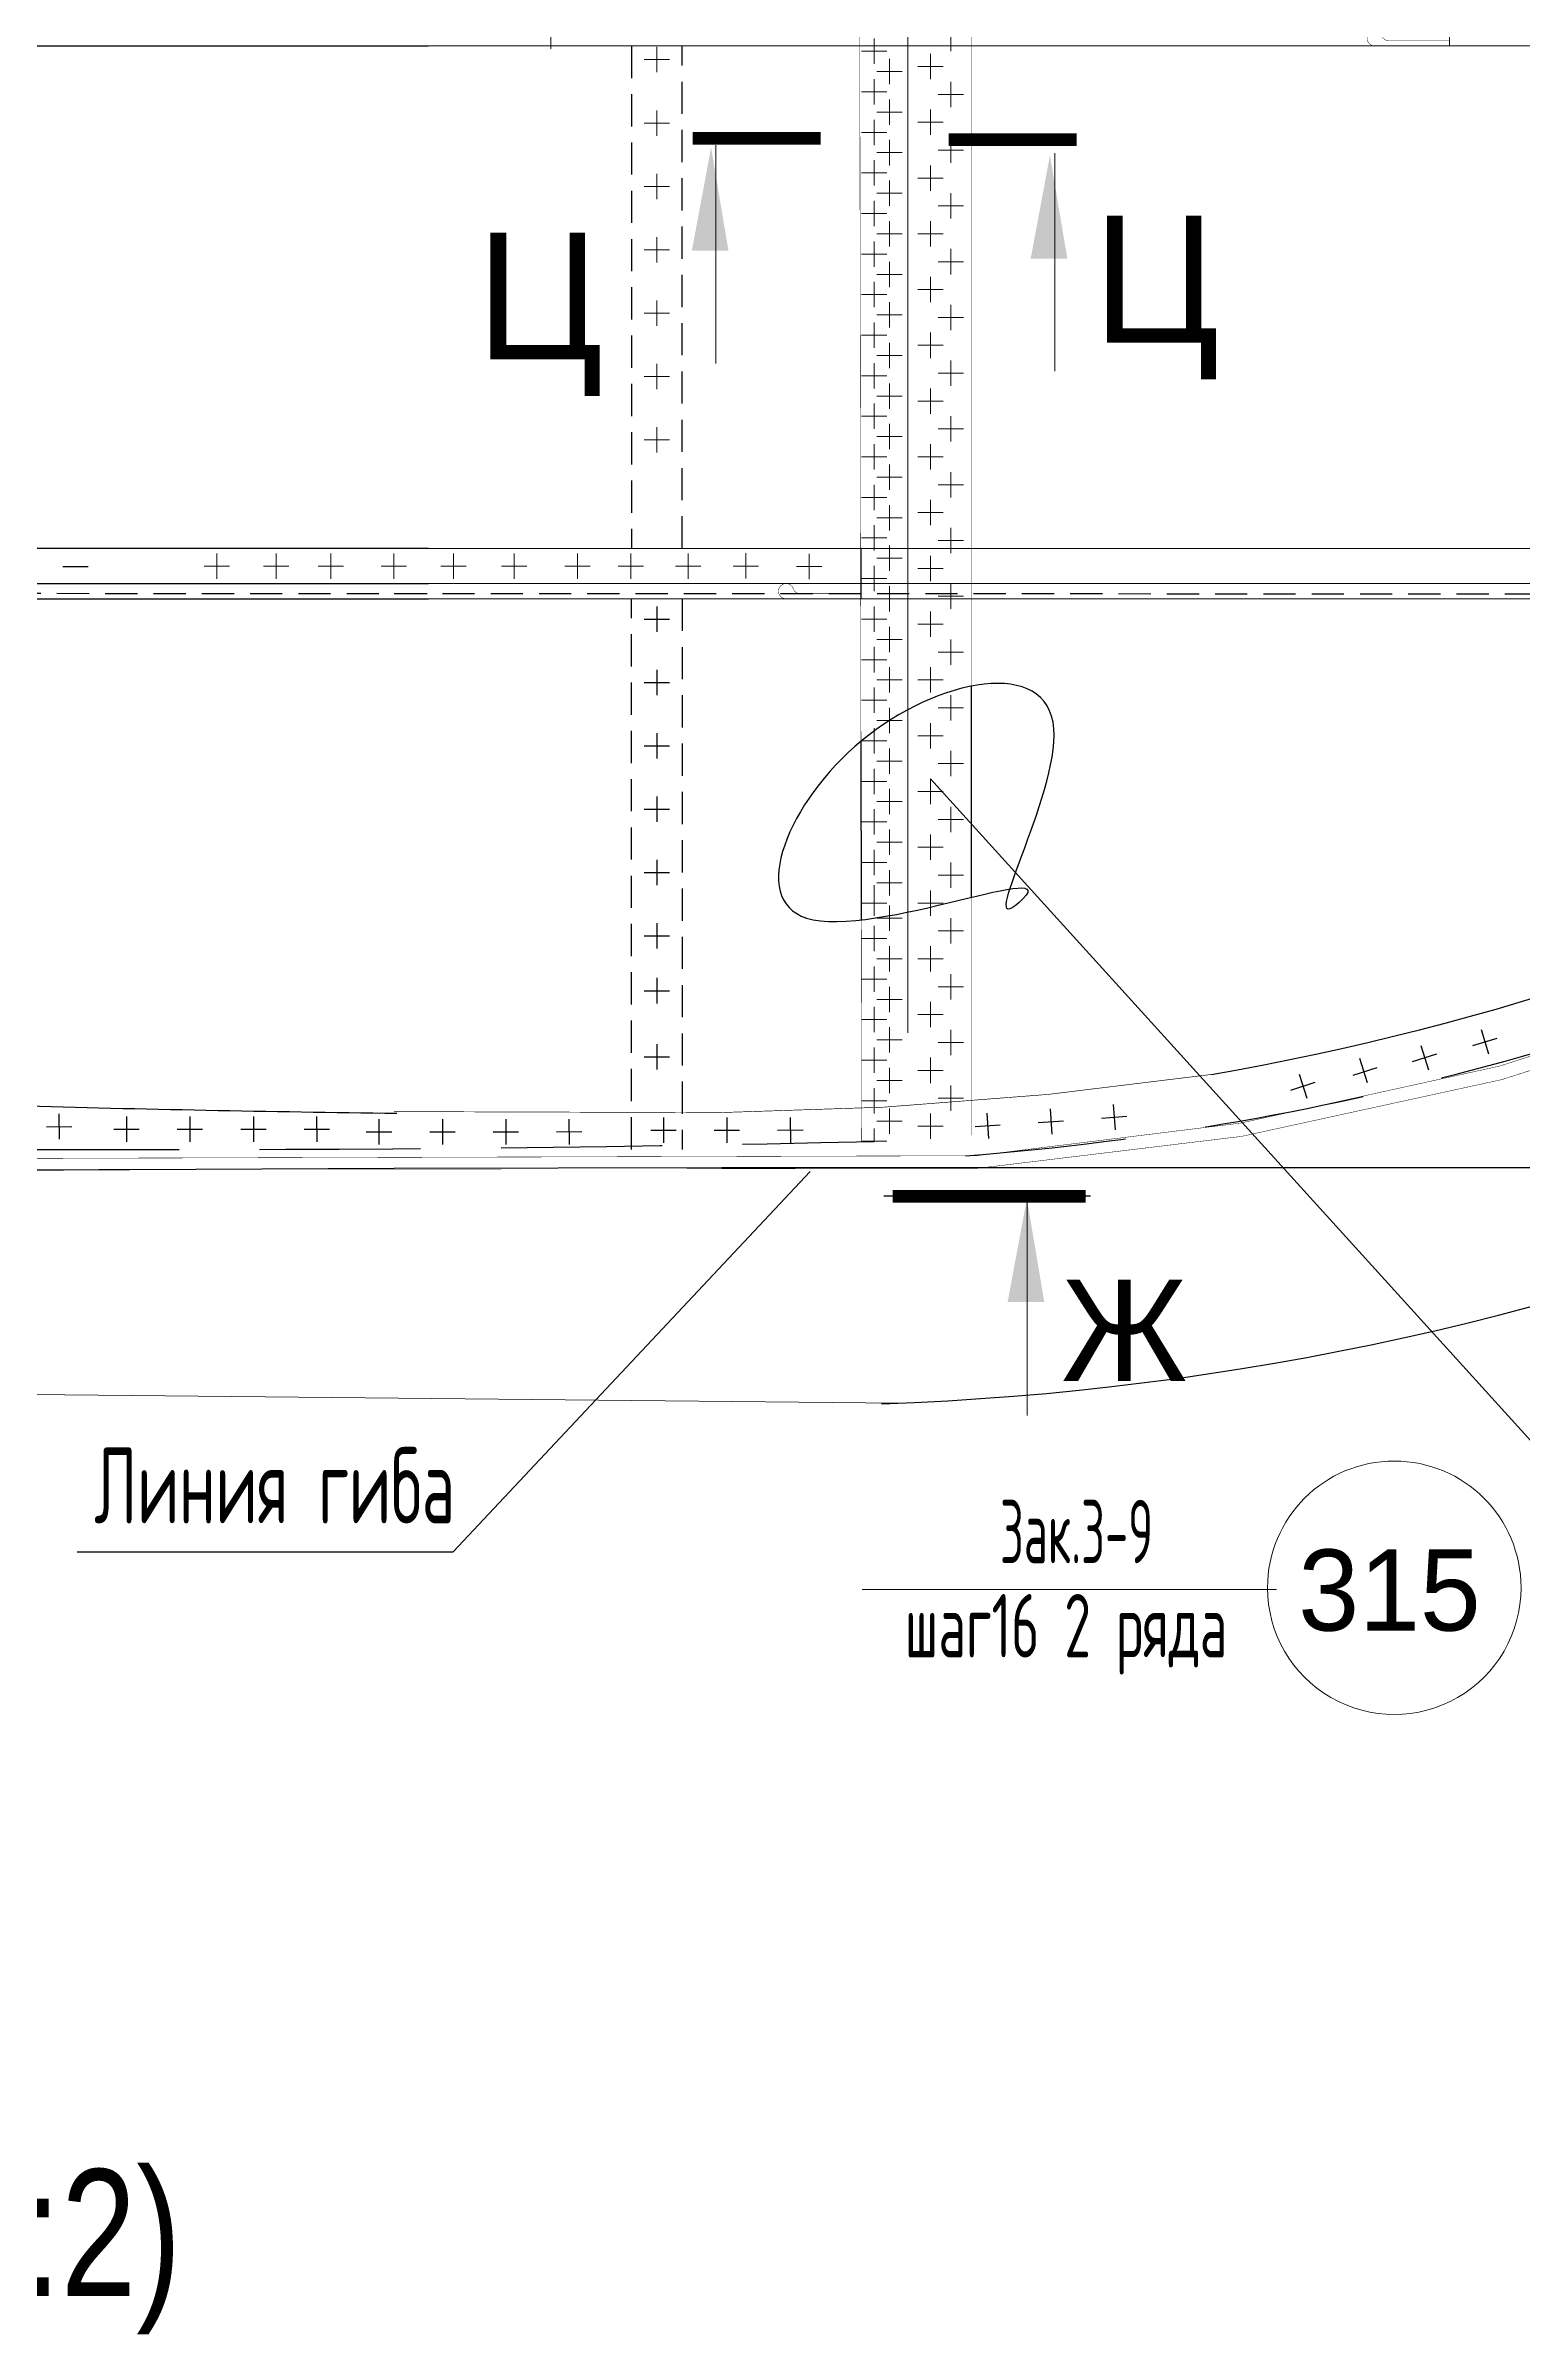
# Model space of a CAD drawing. Header units: millimetres. Extents: x 42007 to 66124, y -556 to 6894.
# Drawn here: x 53021 to 53603, y 3355 to 4258 of the extents above; entities that cross this region are included whole.
import ezdxf

# ---------------------------------------------------------------- set-up
doc = ezdxf.new("R2010")
doc.units = ezdxf.units.MM
for name, pattern in [('DASHED', [19.05, 12.7, -6.35]), ('K5LT32769', [0]), ('K5LT32773', [0]), ('K5LT32779', [0]), ('K5LT32793', [10, 5, -5]), ('K5LT32804', [0]), ('K5LT32805', [0]), ('K5LT_BASIC', [0])]:
    doc.linetypes.add(name, pattern=pattern)
doc.layers.add('Default', color=7, linetype='Continuous', lineweight=25)
doc.layers.add('pen_7', color=1, linetype='Continuous')
doc.styles.add('KTEXTSTYLE', font='GOST_AU.SHX', dxfattribs={"width": 0.96, "height": 5})
doc.styles.add('style5', font='arial.ttf', dxfattribs={"height": 3})

msp = doc.modelspace()

# ---------------------------------------------------------------- hatches: boundary and pattern name
for points in [[(53276.119, 4177.04), (53290.567, 4177.04), (53283.718, 4217.778)], [(53409.781, 4173.971), (53424.229, 4173.971), (53417.38, 4214.709)], [(53400.685, 3762.435), (53415.133, 3762.435), (53408.284, 3803.172)]]:
    msp.add_hatch(color=7).paths.add_polyline_path(points)

# ---------------------------------------------------------------- linework, layer by layer
at = {"color": 7, "linetype": 'K5LT32769', "lineweight": 18}
for p, q in [((53361.281, 4902.588), (53361.281, 3868.588)), ((53575.046, 4257.891), (53575.046, 4277.718)), ((53220.451, 4266.694), (53220.451, 4256.694)), ((53378.281, 4265.758), (53378.281, 4255.758)), ((53158.685, 4257.891), (54155.865, 4257.891)), ((53257.362, 4252.452), (53267.362, 4252.452)), ((53262.362, 4257.452), (53262.362, 4247.452)), ((53343.092, 4255.758), (53353.092, 4255.758)), ((53348.092, 4260.758), (53348.092, 4250.758)), ((53349.092, 4255.758), (53348.092, 4255.758)), ((53354.092, 4252.758), (53354.092, 4242.758)), ((53370.281, 4254.758), (53370.281, 4244.758)), ((53348.092, 4244.758), (53348.092, 4234.758)), ((53349.092, 4247.758), (53359.092, 4247.758)), ((53365.281, 4249.758), (53375.281, 4249.758)), ((53378.281, 4243.758), (53378.281, 4233.758)), ((53343.092, 4239.758), (53353.092, 4239.758)), ((53349.092, 4239.758), (53348.092, 4239.758)), ((53354.092, 4236.758), (53354.092, 4226.758)), ((53373.281, 4238.758), (53383.281, 4238.758)), ((53257.362, 4227.452), (53267.362, 4227.452)), ((53262.362, 4232.452), (53262.362, 4222.452)), ((53348.092, 4228.758), (53348.092, 4218.758)), ((53349.092, 4231.758), (53359.092, 4231.758)), ((53365.281, 4227.758), (53375.281, 4227.758)), ((53370.281, 4232.758), (53370.281, 4222.758)), ((53285.636, 4218.691), (53285.636, 4132.594)), ((53343.092, 4223.758), (53353.092, 4223.758)), ((53349.092, 4223.758), (53348.092, 4223.758)), ((53354.092, 4220.758), (53354.092, 4210.758)), ((53373.281, 4216.758), (53383.281, 4216.758)), ((53378.281, 4221.758), (53378.281, 4211.758)), ((53262.362, 4207.452), (53262.362, 4197.452)), ((53343.092, 4207.758), (53353.092, 4207.758)), ((53348.092, 4212.758), (53348.092, 4202.758)), ((53349.092, 4207.758), (53348.092, 4207.758)), ((53349.092, 4215.758), (53359.092, 4215.758)), ((53370.281, 4210.758), (53370.281, 4200.758)), ((53419.298, 4215.622), (53419.298, 4129.525)), ((53257.362, 4202.452), (53267.362, 4202.452)), ((53349.092, 4199.758), (53359.092, 4199.758)), ((53354.092, 4204.758), (53354.092, 4194.758)), ((53365.281, 4205.758), (53375.281, 4205.758)), ((53378.281, 4199.758), (53378.281, 4189.758)), ((53343.092, 4191.758), (53353.092, 4191.758)), ((53348.092, 4196.758), (53348.092, 4186.758)), ((53349.092, 4191.758), (53348.092, 4191.758)), ((53354.092, 4188.758), (53354.092, 4178.758)), ((53370.281, 4188.758), (53370.281, 4178.758)), ((53373.281, 4194.758), (53383.281, 4194.758)), ((53262.362, 4182.452), (53262.362, 4172.452)), ((53348.092, 4180.758), (53348.092, 4170.758)), ((53349.092, 4183.758), (53359.092, 4183.758)), ((53365.281, 4183.758), (53375.281, 4183.758)), ((53257.362, 4177.452), (53267.362, 4177.452)), ((53343.092, 4175.758), (53353.092, 4175.758)), ((53349.092, 4175.758), (53348.092, 4175.758)), ((53354.092, 4172.758), (53354.092, 4162.758)), ((53373.281, 4172.758), (53383.281, 4172.758)), ((53378.281, 4177.758), (53378.281, 4167.758)), ((53348.092, 4164.758), (53348.092, 4154.758)), ((53349.092, 4167.758), (53359.092, 4167.758)), ((53365.281, 4161.758), (53375.281, 4161.758)), ((53370.281, 4166.758), (53370.281, 4156.758)), ((53262.362, 4157.452), (53262.362, 4147.452)), ((53343.092, 4159.758), (53353.092, 4159.758)), ((53349.092, 4159.758), (53348.092, 4159.758)), ((53354.092, 4156.758), (53354.092, 4146.758)), ((53378.281, 4155.758), (53378.281, 4145.758)), ((53257.362, 4152.452), (53267.362, 4152.452)), ((53343.092, 4143.758), (53353.092, 4143.758)), ((53348.092, 4148.758), (53348.092, 4138.758)), ((53349.092, 4143.758), (53348.092, 4143.758)), ((53349.092, 4151.758), (53359.092, 4151.758)), ((53370.281, 4144.758), (53370.281, 4134.758)), ((53373.281, 4150.758), (53383.281, 4150.758)), ((53349.092, 4135.758), (53359.092, 4135.758)), ((53354.092, 4140.758), (53354.092, 4130.758)), ((53365.281, 4139.758), (53375.281, 4139.758)), ((53257.362, 4127.452), (53267.362, 4127.452)), ((53262.362, 4132.452), (53262.362, 4122.452)), ((53343.092, 4127.758), (53353.092, 4127.758)), ((53348.092, 4132.758), (53348.092, 4122.758)), ((53349.092, 4127.758), (53348.092, 4127.758)), ((53373.281, 4128.758), (53383.281, 4128.758)), ((53378.281, 4133.758), (53378.281, 4123.758)), ((53348.092, 4116.758), (53348.092, 4106.758)), ((53349.092, 4119.758), (53359.092, 4119.758)), ((53354.092, 4124.758), (53354.092, 4114.758)), ((53365.281, 4117.758), (53375.281, 4117.758)), ((53370.281, 4122.758), (53370.281, 4112.758)), ((53343.092, 4111.758), (53353.092, 4111.758)), ((53349.092, 4111.758), (53348.092, 4111.758)), ((53354.092, 4108.758), (53354.092, 4098.758)), ((53378.281, 4111.758), (53378.281, 4101.758)), ((53257.362, 4102.452), (53267.362, 4102.452)), ((53262.362, 4107.452), (53262.362, 4097.452)), ((53348.092, 4100.758), (53348.092, 4090.758)), ((53349.092, 4103.758), (53359.092, 4103.758)), ((53370.281, 4100.758), (53370.281, 4090.758)), ((53373.281, 4106.758), (53383.281, 4106.758)), ((53343.092, 4095.758), (53353.092, 4095.758)), ((53349.092, 4095.758), (53348.092, 4095.758)), ((53354.092, 4092.758), (53354.092, 4082.758)), ((53365.281, 4095.758), (53375.281, 4095.758)), ((53378.281, 4089.758), (53378.281, 4079.758)), ((53348.092, 4084.758), (53348.092, 4074.758)), ((53349.092, 4087.758), (53359.092, 4087.758)), ((53373.281, 4084.758), (53383.281, 4084.758)), ((53343.092, 4079.758), (53353.092, 4079.758)), ((53349.092, 4079.758), (53348.092, 4079.758)), ((53349.092, 4071.758), (53359.092, 4071.758)), ((53354.092, 4076.758), (53354.092, 4066.758)), ((53365.281, 4073.758), (53375.281, 4073.758)), ((53370.281, 4078.758), (53370.281, 4068.758)), ((53343.092, 4063.758), (53353.092, 4063.758)), ((53348.092, 4068.758), (53348.092, 4058.758)), ((53349.092, 4063.758), (53348.092, 4063.758)), ((53373.281, 4062.758), (53383.281, 4062.758)), ((53378.281, 4067.758), (53378.281, 4057.758)), ((53088.759, 4057.591), (53088.759, 4047.591)), ((53112.207, 4057.591), (53112.207, 4047.591)), ((53133.759, 4057.591), (53133.759, 4047.591)), ((53158.554, 4057.591), (53158.554, 4047.591)), ((53955.278, 4059.615), (53158.685, 4059.615)), ((53182.099, 4057.591), (53182.099, 4047.591)), ((53206.026, 4057.591), (53206.026, 4047.591)), ((53231.026, 4057.591), (53231.026, 4047.591)), ((53252.08, 4057.591), (53252.08, 4047.591)), ((53274.721, 4057.591), (53274.721, 4047.591)), ((53297.362, 4057.824), (53297.362, 4047.824)), ((53322.362, 4057.452), (53322.362, 4047.452)), ((53342.877, 4039.788), (53342.877, 4059.616)), ((53349.092, 4055.758), (53359.092, 4055.758)), ((53354.092, 4060.758), (53354.092, 4050.758)), ((53370.281, 4056.758), (53370.281, 4046.758)), ((53083.759, 4052.591), (53093.759, 4052.591)), ((53107.207, 4052.591), (53117.207, 4052.591)), ((53128.759, 4052.591), (53138.759, 4052.591)), ((53153.554, 4052.591), (53163.554, 4052.591)), ((53158.685, 4045.769), (53936.778, 4045.807)), ((53177.099, 4052.591), (53187.099, 4052.591)), ((53201.026, 4052.591), (53211.026, 4052.591)), ((53226.026, 4052.591), (53236.026, 4052.591)), ((53247.08, 4052.591), (53257.08, 4052.591)), ((53269.721, 4052.591), (53279.721, 4052.591)), ((53292.362, 4052.591), (53302.362, 4052.591)), ((53317.362, 4052.452), (53327.362, 4052.452)), ((53343.092, 4047.758), (53353.092, 4047.758)), ((53348.092, 4052.758), (53348.092, 4042.758)), ((53349.092, 4047.758), (53348.092, 4047.758)), ((53354.092, 4044.758), (53354.092, 4034.758)), ((53365.281, 4051.758), (53375.281, 4051.758)), ((53378.281, 4045.758), (53378.281, 4035.758)), ((53158.685, 4039.788), (53928.451, 4039.788)), ((53348.092, 4036.758), (53348.092, 4026.758)), ((53349.092, 4039.758), (53359.092, 4039.758)), ((53373.281, 4040.758), (53383.281, 4040.758)), ((53343.092, 4031.758), (53353.092, 4031.758)), ((53349.092, 4031.758), (53348.092, 4031.758)), ((53354.092, 4028.758), (53354.092, 4018.758)), ((53365.281, 4029.758), (53375.281, 4029.758)), ((53370.281, 4034.758), (53370.281, 4024.758)), ((53348.092, 4020.758), (53348.092, 4010.758)), ((53349.092, 4023.758), (53359.092, 4023.758)), ((53373.281, 4018.758), (53383.281, 4018.758)), ((53378.281, 4023.758), (53378.281, 4013.758)), ((53343.092, 4015.758), (53353.092, 4015.758)), ((53349.092, 4015.758), (53348.092, 4015.758)), ((53354.092, 4012.758), (53354.092, 4002.758)), ((53370.281, 4012.758), (53370.281, 4002.758)), ((53343.092, 3999.758), (53353.092, 3999.758)), ((53348.092, 4004.758), (53348.092, 3994.758)), ((53349.092, 3999.758), (53348.092, 3999.758)), ((53349.092, 4007.758), (53359.092, 4007.758)), ((53365.281, 4007.758), (53375.281, 4007.758)), ((53378.281, 4001.758), (53378.281, 3991.758)), ((53349.092, 3991.758), (53359.092, 3991.758)), ((53354.092, 3996.758), (53354.092, 3986.758)), ((53370.281, 3990.758), (53370.281, 3980.758)), ((53373.281, 3996.758), (53383.281, 3996.758)), ((53343.092, 3983.758), (53353.092, 3983.758)), ((53348.092, 3988.758), (53348.092, 3978.758)), ((53349.092, 3983.758), (53348.092, 3983.758)), ((53365.281, 3985.758), (53375.281, 3985.758)), ((53348.092, 3972.758), (53348.092, 3962.758)), ((53349.092, 3975.758), (53359.092, 3975.758)), ((53354.092, 3980.758), (53354.092, 3970.758)), ((53373.281, 3974.758), (53383.281, 3974.758)), ((53378.281, 3979.758), (53378.281, 3969.758)), ((53343.092, 3967.758), (53353.092, 3967.758)), ((53349.092, 3967.758), (53348.092, 3967.758)), ((53354.092, 3964.758), (53354.092, 3954.758)), ((53365.281, 3963.758), (53375.281, 3963.758)), ((53370.281, 3968.758), (53370.281, 3958.758)), ((53348.092, 3956.758), (53348.092, 3946.758)), ((53349.092, 3959.758), (53359.092, 3959.758)), ((53378.281, 3957.758), (53378.281, 3947.758)), ((53343.092, 3951.758), (53353.092, 3951.758)), ((53349.092, 3951.758), (53348.092, 3951.758)), ((53354.092, 3948.758), (53354.092, 3938.758)), ((53370.281, 3946.758), (53370.281, 3936.758)), ((53373.281, 3952.758), (53383.281, 3952.758)), ((53348.092, 3940.758), (53348.092, 3930.758)), ((53349.092, 3943.758), (53359.092, 3943.758)), ((53365.281, 3941.758), (53375.281, 3941.758)), ((53343.092, 3935.758), (53353.092, 3935.758)), ((53349.092, 3935.758), (53348.092, 3935.758)), ((53349.092, 3927.758), (53359.092, 3927.758)), ((53354.092, 3932.758), (53354.092, 3922.758)), ((53373.281, 3930.758), (53383.281, 3930.758)), ((53378.281, 3935.758), (53378.281, 3925.758)), ((53343.092, 3919.758), (53353.092, 3919.758)), ((53348.092, 3926.758), (53348.092, 3916.758)), ((53348.092, 3924.758), (53348.092, 3914.758)), ((53349.092, 3919.758), (53348.092, 3919.758)), ((53354.092, 3918.758), (53354.092, 3908.758)), ((53365.281, 3919.758), (53375.281, 3919.758)), ((53365.281, 3919.758), (53375.281, 3919.758)), ((53370.281, 3924.758), (53370.281, 3914.758)), ((53370.281, 3924.758), (53370.281, 3914.758)), ((53348.092, 3910.758), (53348.092, 3900.758)), ((53349.092, 3913.758), (53359.092, 3913.758)), ((53378.281, 3913.758), (53378.281, 3903.758)), ((53343.092, 3905.758), (53353.092, 3905.758)), ((53349.092, 3905.758), (53348.092, 3905.758)), ((53354.092, 3902.758), (53354.092, 3892.758)), ((53370.281, 3902.758), (53370.281, 3892.758)), ((53373.281, 3908.758), (53383.281, 3908.758)), ((53348.092, 3894.758), (53348.092, 3884.758)), ((53349.092, 3897.758), (53359.092, 3897.758)), ((53365.281, 3897.758), (53375.281, 3897.758)), ((53378.281, 3891.758), (53378.281, 3881.758)), ((53343.092, 3889.758), (53353.092, 3889.758)), ((53349.092, 3889.758), (53348.092, 3889.758)), ((53354.092, 3886.758), (53354.092, 3876.758)), ((53373.281, 3886.758), (53383.281, 3886.758)), ((53343.092, 3873.758), (53353.092, 3873.758)), ((53348.092, 3878.758), (53348.092, 3868.758)), ((53349.092, 3873.758), (53348.092, 3873.758)), ((53349.092, 3881.758), (53359.092, 3881.758)), ((53365.281, 3875.758), (53375.281, 3875.758)), ((53370.281, 3880.758), (53370.281, 3870.758)), ((53349.092, 3865.758), (53359.092, 3865.758)), ((53354.092, 3870.758), (53354.092, 3860.758)), ((53373.281, 3864.758), (53383.281, 3864.758)), ((53378.281, 3869.758), (53378.281, 3859.758)), ((53343.092, 3857.758), (53353.092, 3857.758)), ((53348.092, 3862.758), (53348.092, 3852.758)), ((53349.092, 3857.758), (53348.092, 3857.758)), ((53354.092, 3854.758), (53354.092, 3844.758)), ((53370.281, 3858.758), (53370.281, 3848.758)), ((53348.092, 3846.758), (53348.092, 3836.758)), ((53349.092, 3849.758), (53359.092, 3849.758)), ((53365.281, 3853.758), (53375.281, 3853.758)), ((53378.281, 3847.758), (53378.281, 3837.758)), ((53343.092, 3841.758), (53353.092, 3841.758)), ((53349.092, 3841.758), (53348.092, 3841.758)), ((53354.092, 3838.758), (53354.092, 3828.758)), ((53370.281, 3836.758), (53370.281, 3826.758)), ((53373.281, 3842.758), (53383.281, 3842.758)), ((53348.092, 3830.758), (53348.092, 3825.681)), ((53349.092, 3833.758), (53359.092, 3833.758)), ((53365.281, 3831.758), (53375.281, 3831.758)), ((53343.092, 3825.758), (53353.092, 3825.758)), ((53349.092, 3825.758), (53348.092, 3825.758)), ((53158.685, 3815.113), (53287.905, 3815.423)), ((53408.374, 3803.654), (53408.374, 3717.557)), ((53506.75, 3648.986), (53343.335, 3648.986))]:
    msp.add_line(p, q, dxfattribs=at)
at = {"color": 0}
for p, q in [((51863.618, 4257.891), (53172.284, 4257.891)), ((51863.618, 4045.703), (53172.284, 4045.767)), ((53028.01, 4052.536), (53038.01, 4052.536)), ((53262.362, 4036.789), (53262.362, 4026.789)), ((53257.362, 4031.789), (53267.362, 4031.789)), ((53262.362, 4011.789), (53262.362, 4001.789)), ((53257.362, 4006.789), (53267.362, 4006.789)), ((53386.281, 4005.3), (53386.281, 3921.985)), ((53257.362, 3981.789), (53267.362, 3981.789)), ((53262.362, 3986.789), (53262.362, 3976.789)), ((53342.827, 3983.539), (53342.945, 3913.113)), ((53370.281, 3968.758), (53623.878, 3689.018)), ((53257.362, 3956.789), (53267.362, 3956.789)), ((53262.362, 3961.789), (53262.362, 3951.789)), ((53262.362, 3936.789), (53262.362, 3926.789)), ((53257.362, 3931.789), (53267.362, 3931.789)), ((53262.362, 3911.789), (53262.362, 3901.789)), ((53257.362, 3906.789), (53267.362, 3906.789)), ((53257.362, 3885.185), (53267.362, 3885.185)), ((53262.362, 3890.185), (53262.362, 3880.185)), ((53262.362, 3864.028), (53262.362, 3854.028)), ((53584.183, 3863.55), (53593.737, 3866.505)), ((53587.483, 3869.805), (53590.438, 3860.251)), ((53257.362, 3859.028), (53267.362, 3859.028)), ((53536.97, 3851.806), (53546.487, 3854.877)), ((53539.497, 3858.556), (53542.452, 3849.003)), ((53560.43, 3857.218), (53569.946, 3860.29)), ((53563.652, 3863.512), (53566.724, 3853.996)), ((53512.444, 3845.97), (53521.961, 3849.041)), ((53515.667, 3852.264), (53518.738, 3842.747)), ((53392.476, 3836.899), (53393.141, 3826.922)), ((53417.421, 3838.561), (53418.085, 3828.583)), ((53442.305, 3840.219), (53443.091, 3830.25)), ((53021.515, 3831.527), (53031.514, 3831.649)), ((53026.453, 3836.588), (53026.575, 3826.589)), ((53048.143, 3830.557), (53058.143, 3830.557)), ((53053.143, 3835.557), (53053.143, 3825.557)), ((53073.143, 3830.557), (53083.143, 3830.557)), ((53078.143, 3835.557), (53078.143, 3825.557)), ((53098.143, 3830.557), (53108.143, 3830.557)), ((53103.143, 3835.557), (53103.143, 3825.557)), ((53123.143, 3830.496), (53133.142, 3830.618)), ((53128.082, 3835.557), (53128.204, 3825.557)), ((53147.707, 3829.526), (53157.707, 3829.526)), ((53152.707, 3834.526), (53152.707, 3824.526)), ((53172.707, 3829.526), (53182.707, 3829.526)), ((53177.707, 3834.526), (53177.707, 3824.526)), ((53197.707, 3829.526), (53207.707, 3829.526)), ((53202.707, 3834.526), (53202.707, 3824.526)), ((53222.708, 3829.465), (53232.707, 3829.587)), ((53227.647, 3834.526), (53227.769, 3824.526)), ((53259.97, 3830.202), (53269.97, 3830.202)), ((53264.97, 3835.202), (53264.97, 3825.202)), ((53284.97, 3830.202), (53294.97, 3830.202)), ((53289.97, 3835.202), (53289.97, 3825.202)), ((53309.971, 3830.141), (53319.97, 3830.263)), ((53314.91, 3835.202), (53315.032, 3825.202)), ((53387.819, 3831.578), (53397.797, 3832.243)), ((53412.764, 3833.24), (53422.742, 3833.905)), ((53437.713, 3834.841), (53447.682, 3835.627)), ((52821.382, 3813.588), (53158.685, 3815.113)), ((53433.357, 3804.152), (53351.852, 3804.152))]:
    msp.add_line(p, q, dxfattribs=at)
at = {"color": 0, "linetype": 'DASHED'}
for p, q in [((53252.362, 4257.891), (53252.362, 4059.615)), ((53272.362, 4059.615), (53272.362, 4257.891)), ((51863.618, 4042.237), (53172.284, 4041.887)), ((53158.685, 4041.873), (53931.067, 4041.666)), ((53252.362, 3822.588), (53252.362, 4039.791)), ((53272.362, 4039.791), (53272.362, 3822.588))]:
    msp.add_line(p, q, dxfattribs=at)
at = {"color": 0, "linetype": 'Continuous'}
for p, q in [((53172.284, 4059.615), (51863.618, 4059.615)), ((51863.618, 4039.788), (53172.284, 4039.788))]:
    msp.add_line(p, q, dxfattribs=at)
at = {"color": 4}
for p, q in [((53182.015, 3663.779), (53322.857, 3813.914)), ((53287.905, 3815.423), (53759.97, 3815.423)), ((53033.662, 3663.779), (53182.015, 3663.779))]:
    msp.add_line(p, q, dxfattribs=at)
at = {"color": 3, "linetype": 'K5LT32779', "lineweight": 18, "true_color": 0x00ff00}
msp.add_line((53357.713, 3722.497), (52811.046, 3727.851), dxfattribs=at)
at = {"color": 7, "linetype": 'K5LT32793', "const_width": 0.18}
for points in [[(54420.41, 4941.02, -0.3969806), (53388.589, 3815.076), (53003.094, 3814.639)], [(53010.77, 3819.023), (53388.465, 3820.075, 0.3929452), (54423.333, 4940.436)]]:
    msp.add_lwpolyline(points, format="xyb", dxfattribs=at)
at = {"color": 0, "linetype": 'DASHED', "const_width": 0.18}
for points in [[(53341.628, 4696.189), (53343.092, 3825.758)], [(53386.281, 3828.171), (53386.281, 4696.189)]]:
    msp.add_lwpolyline(points, dxfattribs=at)
at = {"color": 7, "linetype": 'K5LT32773', "const_width": 0.18}
for points in [[(53545.487, 4257.891, -1.9199053), (53548.276, 4261.923, 0.2999446), (53550.866, 4259.874), (53575.046, 4259.874)], [(53313.318, 4039.788, -1.9199053), (53316.108, 4043.82, 0.2999446), (53318.698, 4041.771), (53342.877, 4041.771)]]:
    msp.add_lwpolyline(points, format="xyb", dxfattribs=at)
at = {"color": 0, "const_width": 5}
for points in [[(53276.452, 4221.414), (53326.934, 4221.414)], [(53377.446, 4220.828), (53427.928, 4220.828)], [(53431.487, 3804.042), (53355.372, 3804.042)]]:
    msp.add_lwpolyline(points, dxfattribs=at)
at = {"color": 3, "linetype": 'K5LT32804', "true_color": 0x00ff00, "const_width": 0.25}
msp.add_lwpolyline([(53481.072, 3852.139, -0.0331801), (53286.913, 3837.079), (53158.685, 3837.483)], format="xyb", dxfattribs=at)
at = {"color": 0, "linetype": 'DASHED', "ltscale": 5}
msp.add_lwpolyline([(53348.092, 3825.681, -0.0065421), (53010.362, 3822.588), (51867.754, 3824.341, -0.4142136)], format="xyb", dxfattribs=at)
at = {"color": 5, "linetype": 'K5LT_BASIC', "true_color": 0x0000ff, "const_width": 0.6}
msp.add_lwpolyline([(53420.331, 3803.654), (53369.85, 3803.654)], dxfattribs=at)
at = {"color": 0, "linetype": 'DASHED', "ltscale": 5}
msp.add_arc((53296.822, 4937.729), 1121.088, 274.463989, 0.350558, dxfattribs=at)
at = {"color": 3, "linetype": 'K5LT32805', "lineweight": 25, "true_color": 0x00ff00}
for centre, radius, start, end in [((53293.024, 4927.597), 1091.775, 279.918085, 314.978576), ((53311.949, 4858.291), 1136.733, 271.966781, 313.654745)]:
    msp.add_arc(centre, radius, start, end, dxfattribs=at)
at = {"color": 7, "linetype": 'K5LT32769', "lineweight": 18}
for start, end in [(0, 179.999977), (179.999977, 0)]:
    msp.add_arc((53553.207, 3649.64), 50, start, end, dxfattribs=at)
at = {"color": 0, "start_tangent": (0.7466263, 0.6652437), "end_tangent": (0.7466263, 0.6652437)}
msp.add_spline([(53405.197, 3919.93), (53321.359, 3913.837), (53343.092, 3983.758), (53418.916, 3988.481), (53405.197, 3919.93)], degree=3, dxfattribs=at)
at = {"layer": 'Default', "color": 3}
msp.add_lwpolyline([(53159.689, 3836.707, -0.0036358), (53009.37, 3839.69), (52810.597, 3840.316)], format="xyb", dxfattribs=at)

# ---------------------------------------------------------------- texts
at = {"color": 7, "style": 'style5', "width": 0.965}
msp.add_text('Ж', height=40, rotation=359.99983, dxfattribs=at).set_placement((53421.875, 3731.153))
at = {"color": 7, "char_height": 3, "attachment_point": 1, "rotation": 359.99983, "style": 'style5'}
for insert in [(53434.304, 4190.846), (53191.147, 4184.192)]:
    msp.add_mtext('\\H3.5;\\W0.965;\\Q15;\\Q0;\\H50.00;Ц', dxfattribs=dict(at, insert=insert))
at = {"color": 7, "attachment_point": 1}
for s, insert, char_height, style in [('\\H3.5;\\W0.965;\\Q15;\\Q0;\\W0.765;\\H30.00;Линия гиба', (53040.42, 3705.042), 2.5, 'KTEXTSTYLE'), ('\\H3.5;\\W0.965;\\Q15;\\Q0;\\W0.665;\\H25.00;Зак.3-9', (53397.68, 3684.329), 2.5, 'KTEXTSTYLE'), ('\\H3.5;\\W0.965;\\Q15;\\Q0;\\W0.765;\\H25.00;шаг16 2 ряда', (53360.067, 3647.177), 2.5, 'KTEXTSTYLE'), ('\\H3.5;\\W0.965;\\Q15;\\Q0;\\W0.765;\\H50.00;A(2) (1:2)', (52849.119, 3420.23), 2.4, 'style5')]:
    msp.add_mtext(s, dxfattribs=dict(at, insert=insert, char_height=char_height, style=style))
at = {"layer": 'pen_7', "color": 2, "linetype": 'Continuous', "insert": (53515.345, 3664.742), "char_height": 40, "attachment_point": 1, "style": 'style5'}
msp.add_mtext('\\H3.5;\\W0.965;\\Q15;\\Q0;\\H32.00;315', dxfattribs=at)

doc.saveas('drawing.dxf')
